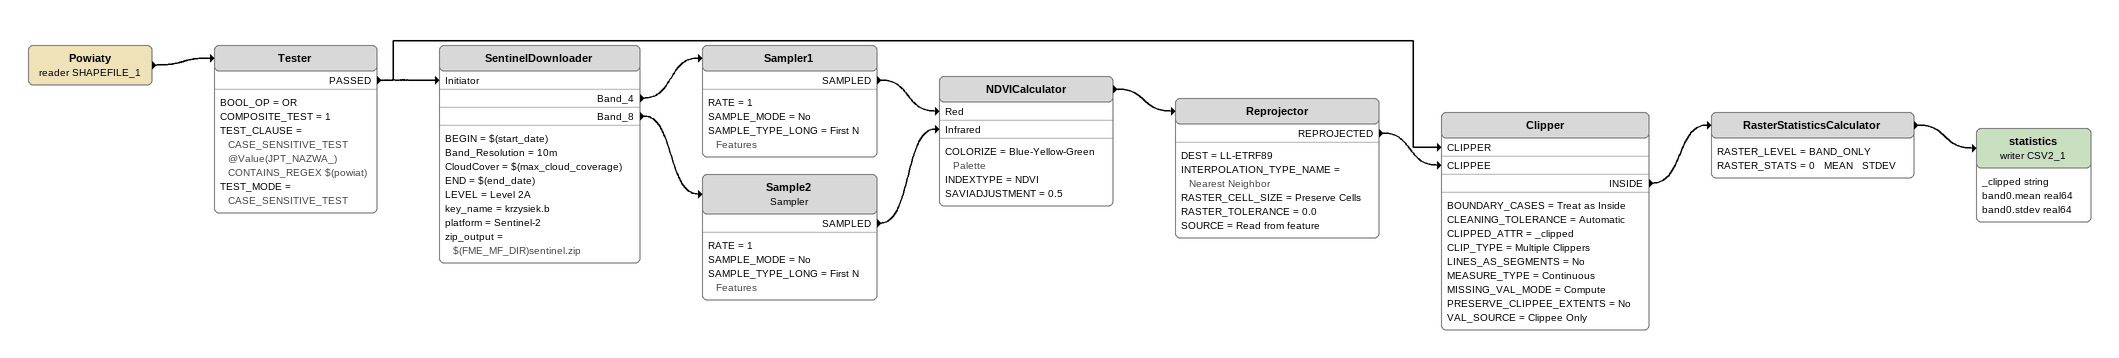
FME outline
Powiaty (reader SHAPEFILE_1)
    -> Tester
Tester
    BOOL_OP = OR
    COMPOSITE_TEST = 1
    TEST_CLAUSE = CASE_SENSITIVE_TEST @Value(JPT_NAZWA_) CONTAINS_REGEX $(powiat)
    TEST_MODE = CASE_SENSITIVE_TEST
    PASSED -> SentinelDownloader [Initiator]
    PASSED -> Clipper [CLIPPER]
SentinelDownloader
    BEGIN = $(start_date)
    Band_Resolution = 10m
    CloudCover = $(max_cloud_coverage)
    END = $(end_date)
    LEVEL = Level 2A
    key_name = krzysiek.b
    platform = Sentinel-2
    zip_output = $(FME_MF_DIR)sentinel.zip
    Band_4 -> Sampler1
    Band_8 -> Sample2
Sampler1
    RATE = 1
    SAMPLE_MODE = No
    SAMPLE_TYPE_LONG = First N Features
    SAMPLED -> NDVICalculator [Red]
Sample2: Sampler
    RATE = 1
    SAMPLE_MODE = No
    SAMPLE_TYPE_LONG = First N Features
    SAMPLED -> NDVICalculator [Infrared]
NDVICalculator
    COLORIZE = Blue-Yellow-Green Palette
    INDEXTYPE = NDVI
    SAVIADJUSTMENT = 0.5
    -> Reprojector
Reprojector
    DEST = LL-ETRF89
    INTERPOLATION_TYPE_NAME = Nearest Neighbor
    RASTER_CELL_SIZE = Preserve Cells
    RASTER_TOLERANCE = 0.0
    SOURCE = Read from feature
    REPROJECTED -> Clipper [CLIPPEE]
Clipper
    BOUNDARY_CASES = Treat as Inside
    CLEANING_TOLERANCE = Automatic
    CLIPPED_ATTR = _clipped
    CLIP_TYPE = Multiple Clippers
    LINES_AS_SEGMENTS = No
    MEASURE_TYPE = Continuous
    MISSING_VAL_MODE = Compute
    PRESERVE_CLIPPEE_EXTENTS = No
    VAL_SOURCE = Clippee Only
    INSIDE -> RasterStatisticsCalculator
RasterStatisticsCalculator
    RASTER_LEVEL = BAND_ONLY
    RASTER_STATS = 0   MEAN   STDEV
    -> statistics (writer CSV2_1)
statistics (writer CSV2_1)
    attributes: _clipped string, band0.mean real64, band0.stdev real64
